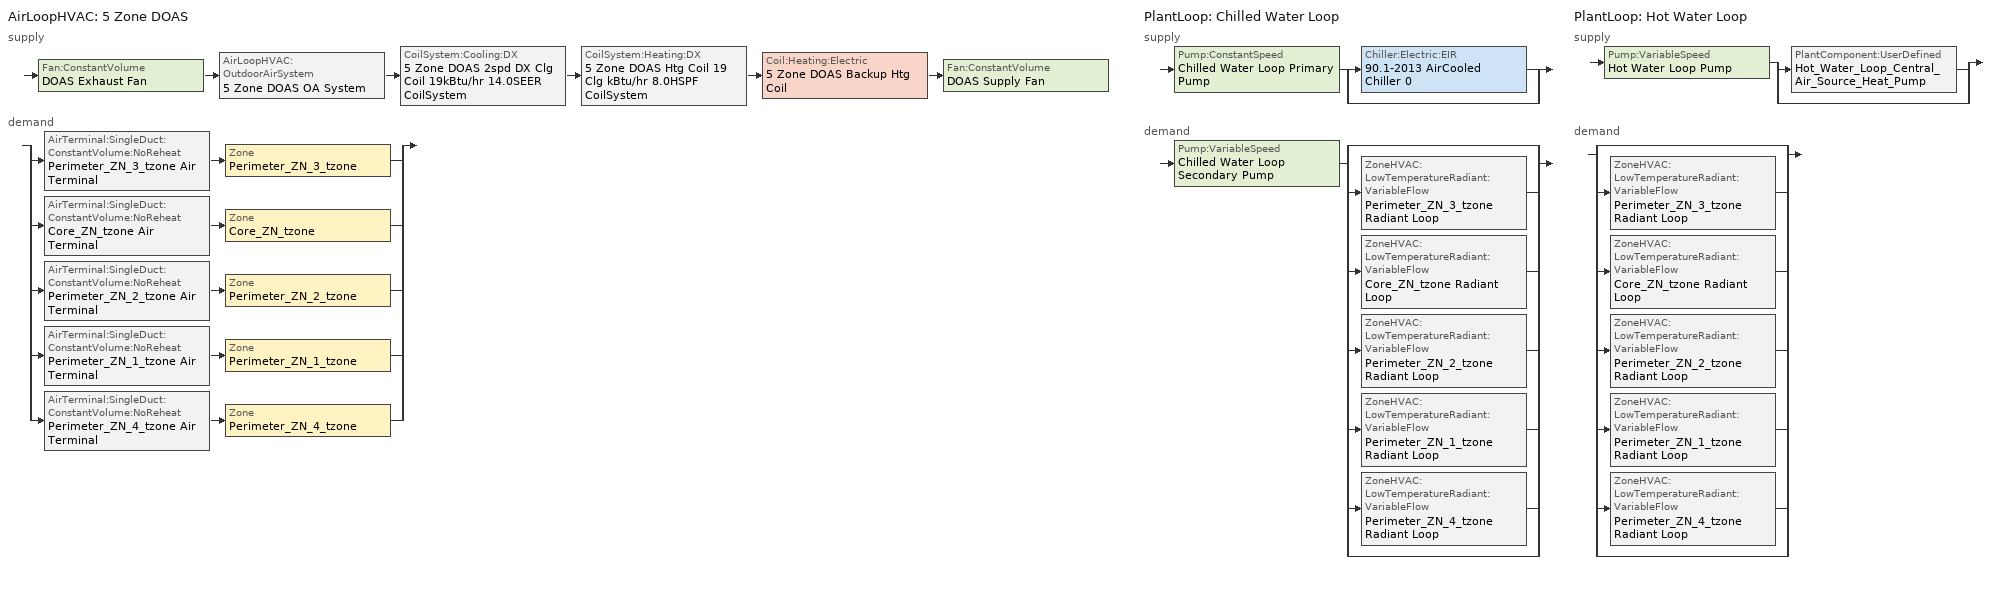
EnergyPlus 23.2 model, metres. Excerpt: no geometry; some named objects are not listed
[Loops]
AirLoopHVAC '5 Zone DOAS'
 supply: Fan:ConstantVolume 'DOAS Exhaust Fan' > AirLoopHVAC:OutdoorAirSystem '5 Zone DOAS OA System' > CoilSystem:Cooling:DX '5 Zone DOAS 2spd DX Clg Coil 19kBtu/hr 14.0SEER CoilSystem' > CoilSystem:Heating:DX '5 Zone DOAS Htg Coil 19 Clg kBtu/hr 8.0HSPF CoilSystem' > Coil:Heating:Electric '5 Zone DOAS Backup Htg Coil' > Fan:ConstantVolume 'DOAS Supply Fan'
 demand: split
  | AirTerminal:SingleDuct:ConstantVolume:NoReheat 'Perimeter_ZN_3_tzone Air Terminal' > Zone 'Perimeter_ZN_3_tzone'
  | AirTerminal:SingleDuct:ConstantVolume:NoReheat 'Core_ZN_tzone Air Terminal' > Zone 'Core_ZN_tzone'
  | AirTerminal:SingleDuct:ConstantVolume:NoReheat 'Perimeter_ZN_2_tzone Air Terminal' > Zone 'Perimeter_ZN_2_tzone'
  | AirTerminal:SingleDuct:ConstantVolume:NoReheat 'Perimeter_ZN_1_tzone Air Terminal' > Zone 'Perimeter_ZN_1_tzone'
  | AirTerminal:SingleDuct:ConstantVolume:NoReheat 'Perimeter_ZN_4_tzone Air Terminal' > Zone 'Perimeter_ZN_4_tzone'
PlantLoop 'Chilled Water Loop'
 supply: Pump:ConstantSpeed 'Chilled Water Loop Primary Pump' > split
  | Chiller:Electric:EIR '90.1-2013 AirCooled   Chiller 0'
  | bypass
 demand: Pump:VariableSpeed 'Chilled Water Loop Secondary Pump' > split
  | bypass
  | ZoneHVAC:LowTemperatureRadiant:VariableFlow 'Perimeter_ZN_3_tzone Radiant Loop'
  | ZoneHVAC:LowTemperatureRadiant:VariableFlow 'Core_ZN_tzone Radiant Loop'
  | ZoneHVAC:LowTemperatureRadiant:VariableFlow 'Perimeter_ZN_2_tzone Radiant Loop'
  | ZoneHVAC:LowTemperatureRadiant:VariableFlow 'Perimeter_ZN_1_tzone Radiant Loop'
  | ZoneHVAC:LowTemperatureRadiant:VariableFlow 'Perimeter_ZN_4_tzone Radiant Loop'
  | bypass
PlantLoop 'Hot Water Loop'
 supply: Pump:VariableSpeed 'Hot Water Loop Pump' > split
  | PlantComponent:UserDefined 'Hot_Water_Loop_Central_Air_Source_Heat_Pump'
  | bypass
 demand: split
  | bypass
  | ZoneHVAC:LowTemperatureRadiant:VariableFlow 'Perimeter_ZN_3_tzone Radiant Loop'
  | ZoneHVAC:LowTemperatureRadiant:VariableFlow 'Core_ZN_tzone Radiant Loop'
  | ZoneHVAC:LowTemperatureRadiant:VariableFlow 'Perimeter_ZN_2_tzone Radiant Loop'
  | ZoneHVAC:LowTemperatureRadiant:VariableFlow 'Perimeter_ZN_1_tzone Radiant Loop'
  | ZoneHVAC:LowTemperatureRadiant:VariableFlow 'Perimeter_ZN_4_tzone Radiant Loop'
  | bypass
[ZoneControl:Thermostat] Temperature Difference Between Cutout And Setpoint {deltaC}=0
Name | Zone or ZoneList | Control Type Schedule | Control 1
Core_ZN_tzone Thermostat | Core_ZN_tzone | Core_ZN_tzone Thermostat Schedule | Thermostat Setpoint Dual Setpoint 2
Perimeter_ZN_1_tzone Thermostat | Perimeter_ZN_1_tzone | Perimeter_ZN_1_tzone Thermostat Schedule | Thermostat Setpoint Dual Setpoint 3
Perimeter_ZN_2_tzone Thermostat | Perimeter_ZN_2_tzone | Perimeter_ZN_2_tzone Thermostat Schedule | Thermostat Setpoint Dual Setpoint 4
Perimeter_ZN_3_tzone Thermostat | Perimeter_ZN_3_tzone | Perimeter_ZN_3_tzone Thermostat Schedule | Thermostat Setpoint Dual Setpoint 1
Perimeter_ZN_4_tzone Thermostat | Perimeter_ZN_4_tzone | Perimeter_ZN_4_tzone Thermostat Schedule | Thermostat Setpoint Dual Setpoint 5
[ThermostatSetpoint:DualSetpoint] Heating Setpoint Temperature Schedule=Radiant System Heating Setpoint; Cooling Setpoint Temperature Schedule=Radiant System Cooling Setpoint
Thermostat Setpoint Dual Setpoint 2; Thermostat Setpoint Dual Setpoint 3; Thermostat Setpoint Dual Setpoint 4; Thermostat Setpoint Dual Setpoint 1; Thermostat Setpoint Dual Setpoint 5
[ZoneHVAC:LowTemperatureRadiant:VariableFlow] Availability Schedule=Radiant System Availability Schedule; Hydronic Tubing Length {m}=Autosize; Heating Design Capacity {W}=Autosize; Maximum Hot Water Flow {m3/s}=Autosize; Cooling Design Capacity {W}=Autosize; Maximum Cold Water Flow {m3/s}=Autosize; Number of Circuits=CalculateFromCircuitLength; Circuit Length {m}=106.7
Name | Design Object | Zone | Surface Name or Radiant Surface Group
Core_ZN_tzone Radiant Loop | Core_ZN_tzone Radiant Loop Design | Core_ZN_tzone | Core_ZN_tzone Radiant LoopCeilings
Perimeter_ZN_1_tzone Radiant Loop | Perimeter_ZN_1_tzone Radiant Loop Design | Perimeter_ZN_1_tzone | Perimeter_ZN_1_tzone Radiant LoopCeilings
Perimeter_ZN_2_tzone Radiant Loop | Perimeter_ZN_2_tzone Radiant Loop Design | Perimeter_ZN_2_tzone | Perimeter_ZN_2_tzone Radiant LoopCeilings
Perimeter_ZN_3_tzone Radiant Loop | Perimeter_ZN_3_tzone Radiant Loop Design | Perimeter_ZN_3_tzone | Perimeter_ZN_3_tzone Radiant LoopCeilings
Perimeter_ZN_4_tzone Radiant Loop | Perimeter_ZN_4_tzone Radiant Loop Design | Perimeter_ZN_4_tzone | Perimeter_ZN_4_tzone Radiant LoopCeilings
[ZoneHVAC:LowTemperatureRadiant:VariableFlow:Design] Fluid to Radiant Surface Heat Transfer Model=ConvectionOnly; Hydronic Tubing Inside Diameter {m}=0.015875; Hydronic Tubing Outside Diameter {m}=0.016; Hydronic Tubing Conductivity {W/m-K}=0.35; Temperature Control Type=SurfaceFaceTemperature; Setpoint Control Type=ZeroFlowPower; Heating Design Capacity Method=HeatingDesignCapacity; Heating Design Capacity Per Floor Area {W/m2}=0; Fraction of Autosized Heating Design Capacity=1; Heating Control Throttling Range {deltaC}=0.5; Cooling Design Capacity Method=CoolingDesignCapacity; Cooling Design Capacity Per Floor Area {W/m2}=0; Fraction of Autosized Cooling Design Capacity=1; Cooling Control Throttling Range {deltaC}=0.5; Condensation Control Type=SimpleOff; Condensation Control Dewpoint Offset {C}=1; Changeover Delay Time Period Schedule=Radiant System Switchover
Name | Heating Control Temperature Schedule | Cooling Control Temperature Schedule
Core_ZN_tzone Radiant Loop Design | ems_Core_ZN_tzone_Sch_Radiant_HtgSetP | ems_Core_ZN_tzone_Sch_Radiant_ClgSetP
Perimeter_ZN_1_tzone Radiant Loop Design | ems_Perimeter_ZN_1_tzone_Sch_Radiant_HtgSetP | ems_Perimeter_ZN_1_tzone_Sch_Radiant_ClgSetP
Perimeter_ZN_2_tzone Radiant Loop Design | ems_Perimeter_ZN_2_tzone_Sch_Radiant_HtgSetP | ems_Perimeter_ZN_2_tzone_Sch_Radiant_ClgSetP
Perimeter_ZN_3_tzone Radiant Loop Design | ems_Perimeter_ZN_3_tzone_Sch_Radiant_HtgSetP | ems_Perimeter_ZN_3_tzone_Sch_Radiant_ClgSetP
Perimeter_ZN_4_tzone Radiant Loop Design | ems_Perimeter_ZN_4_tzone_Sch_Radiant_HtgSetP | ems_Perimeter_ZN_4_tzone_Sch_Radiant_ClgSetP
[ZoneHVAC:LowTemperatureRadiant:SurfaceGroup] Flow Fraction for Surface 1=1
Name | Surface Name 1
Core_ZN_tzone Radiant LoopCeilings | Core_ZN_envelope_3
Perimeter_ZN_1_tzone Radiant LoopCeilings | Perimeter_ZN_1_envelope_3
Perimeter_ZN_2_tzone Radiant LoopCeilings | Perimeter_ZN_2_envelope_4
Perimeter_ZN_3_tzone Radiant LoopCeilings | Perimeter_ZN_3_envelope_3
Perimeter_ZN_4_tzone Radiant LoopCeilings | Perimeter_ZN_4_envelope_2
[AirTerminal:SingleDuct:ConstantVolume:NoReheat] Availability Schedule=Always On Discrete; Maximum Air Flow Rate {m3/s}=AutoSize
Core_ZN_tzone Air Terminal; Perimeter_ZN_1_tzone Air Terminal; Perimeter_ZN_2_tzone Air Terminal; Perimeter_ZN_3_tzone Air Terminal; Perimeter_ZN_4_tzone Air Terminal
[Zone equipment]
Core_ZN_tzone: Core_ZN_tzone Radiant Loop, Core_ZN_tzone Air Terminal
Perimeter_ZN_1_tzone: Perimeter_ZN_1_tzone Radiant Loop, Perimeter_ZN_1_tzone Air Terminal
Perimeter_ZN_2_tzone: Perimeter_ZN_2_tzone Radiant Loop, Perimeter_ZN_2_tzone Air Terminal
Perimeter_ZN_3_tzone: Perimeter_ZN_3_tzone Radiant Loop, Perimeter_ZN_3_tzone Air Terminal
Perimeter_ZN_4_tzone: Perimeter_ZN_4_tzone Radiant Loop, Perimeter_ZN_4_tzone Air Terminal
[Sizing:Zone] Zone Cooling Design Supply Air Temperature Input Method=SupplyAirTemperature; Zone Cooling Design Supply Air Temperature {C}=14; Zone Cooling Design Supply Air Temperature Difference {deltaC}=11.11; Zone Heating Design Supply Air Temperature Input Method=SupplyAirTemperature; Zone Heating Design Supply Air Temperature {C}=40; Zone Heating Design Supply Air Temperature Difference {deltaC}=11.11; Zone Cooling Design Supply Air Humidity Ratio {kgWater/kgDryAir}=0.0085; Zone Heating Design Supply Air Humidity Ratio {kgWater/kgDryAir}=0.008; Cooling Design Air Flow Method=DesignDay; Cooling Design Air Flow Rate {m3/s}=0; Cooling Minimum Air Flow per Zone Floor Area {m3/s-m2}=0.000762; Cooling Minimum Air Flow {m3/s}=0; Cooling Minimum Air Flow Fraction=0; Heating Design Air Flow Method=DesignDay; Heating Design Air Flow Rate {m3/s}=0; Heating Maximum Air Flow per Zone Floor Area {m3/s-m2}=0.002032; Heating Maximum Air Flow {m3/s}=0.141576; Heating Maximum Air Flow Fraction=0.3; Account for Dedicated Outdoor Air System=Yes; Dedicated Outdoor Air System Control Strategy=NeutralSupplyAir; Dedicated Outdoor Air Low Setpoint Temperature for Design {C}=15.5556; Dedicated Outdoor Air High Setpoint Temperature for Design {C}=21.1111; Zone Load Sizing Method=Sensible Load Only No Latent Load; Zone Latent Cooling Design Supply Air Humidity Ratio Input Method=HumidityRatioDifference; Zone Cooling Design Supply Air Humidity Ratio Difference {kgWater/kgDryAir}=0.005; Zone Latent Heating Design Supply Air Humidity Ratio Input Method=HumidityRatioDifference; Zone Humidification Design Supply Air Humidity Ratio Difference {kgWater/kgDryAir}=0.005
Name | Design Specification Outdoor Air Object
Core_ZN_tzone | Core_ZN_tzone DSOA Space List
Perimeter_ZN_1_tzone | Perimeter_ZN_1_tzone DSOA Space List
Perimeter_ZN_2_tzone | Perimeter_ZN_2_tzone DSOA Space List
Perimeter_ZN_3_tzone | Perimeter_ZN_3_tzone DSOA Space List
Perimeter_ZN_4_tzone | Perimeter_ZN_4_tzone DSOA Space List
[Controller:MechanicalVentilation]
5 Zone DOAS Mechanical Ventilation Controller: Availability Schedule=Always On Discrete; Demand Controlled Ventilation=No; System Outdoor Air Method=ZoneSum; Zone or ZoneList Name 1=Core_ZN_tzone; Design Specification Outdoor Air Object Name 1=Design Specification Outdoor Air 4; Zone or ZoneList Name 2=Perimeter_ZN_1_tzone; Design Specification Outdoor Air Object Name 2=Design Specification Outdoor Air 3; Zone or ZoneList Name 3=Perimeter_ZN_2_tzone; Design Specification Outdoor Air Object Name 3=Design Specification Outdoor Air 2; Zone or ZoneList Name 4=Perimeter_ZN_3_tzone; Design Specification Outdoor Air Object Name 4=Design Specification Outdoor Air 5; Zone or ZoneList Name 5=Perimeter_ZN_4_tzone; Design Specification Outdoor Air Object Name 5=Design Specification Outdoor Air 1
[DesignSpecification:OutdoorAir] Outdoor Air Method=Sum; Outdoor Air Flow per Person {m3/s-person}=0; Outdoor Air Flow per Zone Floor Area {m3/s-m2}=0.00043; Outdoor Air Flow per Zone {m3/s}=0; Outdoor Air Flow Air Changes per Hour {1/hr}=0
Design Specification Outdoor Air 4; Design Specification Outdoor Air 3; Design Specification Outdoor Air 2; Design Specification Outdoor Air 5; Design Specification Outdoor Air 1
[DesignSpecification:OutdoorAir:SpaceList]
Name | Space Name 1 | Space Design Specification Outdoor Air Object Name 1
Core_ZN_tzone DSOA Space List | Core_ZN | Design Specification Outdoor Air 4
Perimeter_ZN_1_tzone DSOA Space List | Perimeter_ZN_1 | Design Specification Outdoor Air 3
Perimeter_ZN_2_tzone DSOA Space List | Perimeter_ZN_2 | Design Specification Outdoor Air 2
Perimeter_ZN_3_tzone DSOA Space List | Perimeter_ZN_3 | Design Specification Outdoor Air 5
Perimeter_ZN_4_tzone DSOA Space List | Perimeter_ZN_4 | Design Specification Outdoor Air 1
[AirLoopHVAC]
5 Zone DOAS: Design Supply Air Flow Rate {m3/s}=AutoSize; Design Return Air Flow Fraction of Supply Air Flow=1
[Sizing:System]
5 Zone DOAS: Type of Load to Size On=VentilationRequirement; Design Outdoor Air Flow Rate {m3/s}=Autosize; Central Heating Maximum System Air Flow Ratio=1; Preheat Design Temperature {C}=7; Preheat Design Humidity Ratio {kgWater/kgDryAir}=0.008; Precool Design Temperature {C}=12.8; Precool Design Humidity Ratio {kgWater/kgDryAir}=0.008; Central Cooling Design Supply Air Temperature {C}=15.5556; Central Heating Design Supply Air Temperature {C}=21.1111; Type of Zone Sum to Use=Coincident; 100% Outdoor Air in Cooling=Yes; 100% Outdoor Air in Heating=Yes; Central Cooling Design Supply Air Humidity Ratio {kgWater/kgDryAir}=0.0085; Central Heating Design Supply Air Humidity Ratio {kgWater/kgDryAir}=0.008; Cooling Supply Air Flow Rate Method=DesignDay; Cooling Supply Air Flow Rate {m3/s}=0; Cooling Supply Air Flow Rate Per Floor Area {m3/s-m2}=0.00996765; Cooling Fraction of Autosized Cooling Supply Air Flow Rate=1; Cooling Supply Air Flow Rate Per Unit Cooling Capacity {m3/s-W}=3.94755e-05; Heating Supply Air Flow Rate Method=DesignDay; Heating Supply Air Flow Rate {m3/s}=0; Heating Supply Air Flow Rate Per Floor Area {m3/s-m2}=0.00996765; Heating Fraction of Autosized Heating Supply Air Flow Rate=1; Heating Fraction of Autosized Cooling Supply Air Flow Rate=1; Heating Supply Air Flow Rate Per Unit Heating Capacity {m3/s-W}=3.15882e-05; System Outdoor Air Method=ZoneSum; Zone Maximum Outdoor Air Fraction=1; Cooling Design Capacity Method=CoolingDesignCapacity; Cooling Design Capacity {W}=Autosize; Cooling Design Capacity Per Floor Area {W/m2}=234.7; Fraction of Autosized Cooling Design Capacity=1; Heating Design Capacity Method=HeatingDesignCapacity; Heating Design Capacity {W}=Autosize; Heating Design Capacity Per Floor Area {W/m2}=157; Fraction of Autosized Heating Design Capacity=1; Central Cooling Capacity Control Method=OnOff; Occupant Diversity=Autosize
[Fan:ConstantVolume] Availability Schedule=5 Zone DOAS Occ Sch; Fan Total Efficiency=0.55575; Maximum Flow Rate {m3/s}=AutoSize; Motor Efficiency=0.855; Motor In Airstream Fraction=1
Name | Pressure Rise {Pa}
DOAS Exhaust Fan | 373.633
DOAS Supply Fan | 622.722
[SetpointManager:MixedAir] Control Variable=Temperature
Name | Setpoint Node or NodeList
DOAS Exhaust Fan Outlet Air Node OS Default SPM | DOAS Exhaust Fan Outlet Air Node
5 Zone DOAS Mixed Air Node OS Default SPM | 5 Zone DOAS Mixed Air Node
5 Zone DOAS 2spd DX Clg Coil Outlet Air Node OS Default SPM | 5 Zone DOAS 2spd DX Clg Coil Outlet Air Node
5 Zone DOAS Htg Coil Outlet Air Node OS Default SPM | 5 Zone DOAS Htg Coil Outlet Air Node
[Controller:OutdoorAir]
5 Zone DOAS Outdoor Air Controller: Minimum Outdoor Air Flow Rate {m3/s}=Autosize; Maximum Outdoor Air Flow Rate {m3/s}=Autosize; Economizer Control Type=NoEconomizer; Economizer Control Action Type=ModulateFlow; Lockout Type=LockoutWithHeating; Minimum Limit Type=FixedMinimum; Minimum Outdoor Air Schedule=Always On Discrete; Minimum Fraction of Outdoor Air Schedule=Always On Discrete; Mechanical Ventilation Controller=5 Zone DOAS Mechanical Ventilation Controller; High Humidity Control=No; Control High Indoor Humidity Based on Outdoor Humidity Ratio=Yes; Heat Recovery Bypass Control Type=BypassWhenWithinEconomizerLimits; Economizer Operation Staging=InterlockedWithMechanicalCooling
[HeatExchanger:AirToAir:SensibleAndLatent]
5 Zone DOAS ERV: Availability Schedule=Always On Discrete; Nominal Supply Air Flow Rate {m3/s}=Autosize; Sensible Effectiveness at 100% Heating Air Flow=0.5; Latent Effectiveness at 100% Heating Air Flow=0.5; Sensible Effectiveness at 75% Heating Air Flow=0.5; Latent Effectiveness at 75% Heating Air Flow=0.5; Sensible Effectiveness at 100% Cooling Air Flow=0.5; Latent Effectiveness at 100% Cooling Air Flow=0.5; Sensible Effectiveness at 75% Cooling Air Flow=0.5; Latent Effectiveness at 75% Cooling Air Flow=0.5; Nominal Electric Power {W}=207.705; Supply Air Outlet Temperature Control=Yes; Heat Exchanger Type=Rotary; Frost Control Type=ExhaustOnly; Threshold Temperature {C}=-23.3; Initial Defrost Time Fraction=0.167; Rate of Defrost Time Fraction Increase {1/K}=1.44; Economizer Lockout=Yes
[SetpointManager:OutdoorAirPretreat]
Setpoint Manager Outdoor Air Pretreat 1: Control Variable=Temperature; Minimum Setpoint Temperature {C}=-99; Maximum Setpoint Temperature {C}=99; Minimum Setpoint Humidity Ratio {kgWater/kgDryAir}=1e-05; Maximum Setpoint Humidity Ratio {kgWater/kgDryAir}=1
[CoilSystem:Cooling:DX]
5 Zone DOAS 2spd DX Clg Coil 19kBtu/hr 14.0SEER CoilSystem: Availability Schedule=Always On Discrete; Cooling Coil=5 Zone DOAS 2spd DX Clg Coil 19kBtu/hr 14.0SEER
[Coil:Cooling:DX:TwoSpeed]
5 Zone DOAS 2spd DX Clg Coil 19kBtu/hr 14.0SEER: Availability Schedule=Always On Discrete; High Speed Gross Rated Total Cooling Capacity {W}=Autosize; High Speed Rated Sensible Heat Ratio=Autosize; High Speed Gross Rated Cooling COP {W/W}=4.11713; High Speed Rated Air Flow Rate {m3/s}=Autosize; High Speed Rated Evaporator Fan Power Per Volume Flow Rate 2017 {W/(m3/s)}=773.3; High Speed Rated Evaporator Fan Power Per Volume Flow Rate 2023 {W/(m3/s)}=934.4; Unit Internal Static Air Pressure {Pa}=773.3; Total Cooling Capacity Function of Temperature Curve=HPACCoolCapFT; Total Cooling Capacity Function of Flow Fraction Curve=HPACCoolCapFFF; Energy Input Ratio Function of Temperature Curve=HPACCOOLEIRFT; Energy Input Ratio Function of Flow Fraction Curve=HPACCOOLEIRFFF; Part Load Fraction Correlation Curve=HPACCOOLPLFFPLR; Low Speed Gross Rated Total Cooling Capacity {W}=Autosize; Low Speed Gross Rated Sensible Heat Ratio=0.69; Low Speed Gross Rated Cooling COP {W/W}=4.11713; Low Speed Rated Air Flow Rate {m3/s}=Autosize; Low Speed Rated Evaporator Fan Power Per Volume Flow Rate 2017 {W/(m3/s)}=773.3; Low Speed Rated Evaporator Fan Power Per Volume Flow Rate 2023 {W/(m3/s)}=934.4; Low Speed Total Cooling Capacity Function of Temperature Curve=HPACCoolCapFT; Low Speed Energy Input Ratio Function of Temperature Curve=HPACCOOLEIRFT; Condenser Type=AirCooled; Minimum Outdoor Dry-Bulb Temperature for Compressor Operation {C}=-25; High Speed Evaporative Condenser Effectiveness=0.9; High Speed Evaporative Condenser Air Flow Rate {m3/s}=Autosize; High Speed Evaporative Condenser Pump Rated Power Consumption {W}=Autosize; Low Speed Evaporative Condenser Effectiveness=0.9; Low Speed Evaporative Condenser Air Flow Rate {m3/s}=Autosize; Low Speed Evaporative Condenser Pump Rated Power Consumption {W}=Autosize; Basin Heater Capacity {W/K}=0; Basin Heater Setpoint Temperature {C}=2
[CoilSystem:Heating:DX]
5 Zone DOAS Htg Coil 19 Clg kBtu/hr 8.0HSPF CoilSystem: Availability Schedule=Always On Discrete; Heating Coil=5 Zone DOAS Htg Coil 19 Clg kBtu/hr 8.0HSPF
[Coil:Heating:DX:SingleSpeed]
5 Zone DOAS Htg Coil 19 Clg kBtu/hr 8.0HSPF: Availability Schedule=Always On Discrete; Gross Rated Heating Capacity {W}=Autosize; Gross Rated Heating COP {W/W}=3.3592; Rated Air Flow Rate {m3/s}=Autosize; Rated Supply Fan Power Per Volume Flow Rate 2017 {W/(m3/s)}=773.3; Rated Supply Fan Power Per Volume Flow Rate 2023 {W/(m3/s)}=934.4; Heating Capacity Function of Temperature Curve=HPACHeatCapFT; Heating Capacity Function of Flow Fraction Curve=HPACHeatCapFFF; Energy Input Ratio Function of Temperature Curve=HPACHeatEIRFT; Energy Input Ratio Function of Flow Fraction Curve=HPACHeatEIRFFF; Part Load Fraction Correlation Curve=HPACCOOLPLFFPLR; Defrost Energy Input Ratio Function of Temperature Curve=5 Zone DOAS Htg Coil Defrost EIR Func of Temp Curve; Minimum Outdoor Dry-Bulb Temperature for Compressor Operation {C}=-8; Maximum Outdoor Dry-Bulb Temperature for Defrost Operation {C}=5; Crankcase Heater Capacity {W}=0; Maximum Outdoor Dry-Bulb Temperature for Crankcase Heater Operation {C}=10; Defrost Strategy=ReverseCycle; Defrost Control=OnDemand; Defrost Time Period Fraction=0.166667; Resistive Defrost Heater Capacity {W}=2000
[Coil:Heating:Electric]
5 Zone DOAS Backup Htg Coil: Availability Schedule=Always On Discrete; Efficiency=1; Nominal Capacity {W}=Autosize
[PlantLoop] Fluid Type=Water; Maximum Loop Flow Rate {m3/s}=Autosize; Minimum Loop Flow Rate {m3/s}=0; Plant Loop Volume {m3}=Autocalculate; Load Distribution Scheme=Optimal; Plant Loop Demand Calculation Scheme=SingleSetpoint
Name | Plant Equipment Operation Scheme | Maximum Loop Temperature {C} | Minimum Loop Temperature {C} | Common Pipe Simulation
Chilled Water Loop | Chilled Water Loop Operation Schemes | 40 | 1 | CommonPipe
Hot Water Loop | Hot Water Loop Operation Schemes | 100 | 10 | None
[Sizing:Plant] Sizing Option=NonCoincident; Zone Timesteps in Averaging Window=1; Coincident Sizing Factor Mode=None
Name | Loop Type | Design Loop Exit Temperature {C} | Loop Design Temperature Difference {deltaC}
Chilled Water Loop | Cooling | 12.7778 | 2.77778
Hot Water Loop | Heating | 37.7778 | 5.55556
[Pump:ConstantSpeed]
Chilled Water Loop Primary Pump: Design Flow Rate {m3/s}=Autosize; Design Pump Head {Pa}=44836; Design Power Consumption {W}=Autosize; Motor Efficiency=0.855; Fraction of Motor Inefficiencies to Fluid Stream=0; Pump Control Type=Intermittent; Design Power Sizing Method=PowerPerFlowPerPressure; Design Electric Power per Unit Flow Rate {W/(m3/s)}=348701.1; Design Shaft Power per Unit Flow Rate per Unit Head {W-s/m3-Pa}=1.28205
[Chiller:Electric:EIR]
90.1-2013 AirCooled   Chiller 0: Reference Capacity {W}=Autosize; Reference COP {W/W}=2.96044; Reference Leaving Chilled Water Temperature {C}=12.7778; Reference Entering Condenser Fluid Temperature {C}=35; Reference Chilled Water Flow Rate {m3/s}=Autosize; Reference Condenser Fluid Flow Rate {m3/s}=Autosize; Cooling Capacity Function of Temperature Curve=Curve Biquadratic 1; Electric Input to Cooling Output Ratio Function of Temperature Curve=Curve Biquadratic 2; Electric Input to Cooling Output Ratio Function of Part Load Ratio Curve=Curve Quadratic 2; Minimum Part Load Ratio=0.15; Maximum Part Load Ratio=1; Optimum Part Load Ratio=1; Minimum Unloading Ratio=0.25; Condenser Type=AirCooled; Condenser Fan Power Ratio {W/W}=0; Fraction of Compressor Electric Consumption Rejected by Condenser=1; Leaving Chilled Water Lower Temperature Limit {C}=2.22222; Chiller Flow Mode=ConstantFlow; Sizing Factor=1; Basin Heater Capacity {W/K}=0; Basin Heater Setpoint Temperature {C}=10; Condenser Heat Recovery Relative Capacity Fraction=1
[SetpointManager:Scheduled] Control Variable=Temperature
Name | Schedule | Setpoint Node or NodeList
Chilled Water Loop Setpoint Manager | Chilled Water Loop Temp - 55F | Chilled Water Loop Supply Outlet Node
Hot Water Loop Setpoint Manager | Hot Water Loop Temp - 100F | Hot Water Loop Supply Outlet Node
[Pump:VariableSpeed] Design Maximum Flow Rate {m3/s}=Autosize; Design Power Consumption {W}=Autosize; Fraction of Motor Inefficiencies to Fluid Stream=0; Coefficient 1 of the Part Load Performance Curve=0; Design Minimum Flow Rate {m3/s}=0; Pump Control Type=Intermittent; Skin Loss Radiative Fraction=0.5; Design Power Sizing Method=PowerPerFlowPerPressure; Design Electric Power per Unit Flow Rate {W/(m3/s)}=348701.1; Design Shaft Power per Unit Flow Rate per Unit Head {W/((m3/s)-Pa)}=1.28205; Design Minimum Flow Rate Fraction=0
Name | Design Pump Head {Pa} | Motor Efficiency | Coefficient 2 of the Part Load Performance Curve | Coefficient 3 of the Part Load Performance Curve | Coefficient 4 of the Part Load Performance Curve
Chilled Water Loop Secondary Pump | 134508 | 0.855 | 0.0205 | 0.4101 | 0.5753
Hot Water Loop Pump | 179344 | 1 | 1 | 0 | 0
[PlantEquipmentOperationSchemes] Control Scheme Schedule Name 1=Always On Discrete
Name | Control Scheme Object Type 1 | Control Scheme Name 1
Chilled Water Loop Operation Schemes | PlantEquipmentOperation:CoolingLoad | Chilled Water Loop Cooling Operation Scheme
Hot Water Loop Operation Schemes | PlantEquipmentOperation:HeatingLoad | Plant Equipment Operation Heating Load 1
[PlantEquipmentOperation:CoolingLoad]
Chilled Water Loop Cooling Operation Scheme: Load Range Lower Limit 1 {W}=0; Load Range Upper Limit 1 {W}=1000000000; Range Equipment List Name 1=Chilled Water Loop Cooling Equipment List
[PlantEquipmentList]
Chilled Water Loop Cooling Equipment List: Chiller:Electric:EIR, 90.1-2013 AirCooled   Chiller 0
Plant Equipment Operation Heating Load 1 equipment list 1: PlantComponent:UserDefined, Hot_Water_Loop_Central_Air_Source_Heat_Pump
[PlantComponent:UserDefined]
Hot_Water_Loop_Central_Air_Source_Heat_Pump: Number of Plant Loop Connections=1; Plant Connection 1 Loading Mode=MeetsLoadWithNominalCapacityHiOutLimit; Plant Connection 1 Loop Flow Request Mode=NeedsFlowIfLoopOn; Plant Connection 1 Initialization Program Calling Manager=Hot_Water_Loop_Central_Air_Source_Heat_Pump_Init_Pgrm_Mgr; Plant Connection 1 Simulation Program Calling Manager=Hot_Water_Loop_Central_Air_Source_Heat_Pump_Sim_Pgrm_Mgr
[EnergyManagementSystem:Actuator] Actuated Component Unique=Hot_Water_Loop_Central_Air_Source_Heat_Pump; Actuated Component Type=Plant Connection 1
Name | Actuated Component Control Type
Hot_Water_Loop_Central_Air_Source_Heat_Pump_Cap_Max_Act | Maximum Loading Capacity
Hot_Water_Loop_Central_Air_Source_Heat_Pump_Cap_Min_Act | Minimum Loading Capacity
Hot_Water_Loop_Central_Air_Source_Heat_Pump_Cap_Opt_Act | Optimal Loading Capacity
Hot_Water_Loop_Central_Air_Source_Heat_Pump_Mdot_Max_Act | Maximum Mass Flow Rate
Hot_Water_Loop_Central_Air_Source_Heat_Pump_Mdot_Min_Act | Minimum Mass Flow Rate
Hot_Water_Loop_Central_Air_Source_Heat_Pump_Mdot_Req_Act | Mass Flow Rate
Hot_Water_Loop_Central_Air_Source_Heat_Pump_Tout_Act | Outlet Temperature
Hot_Water_Loop_Central_Air_Source_Heat_Pump_Vdot_Des_Act | Design Volume Flow Rate
Hot_Water_Loop_Central_Air_Source_Heat_Pump_Tout_Max_Act | High Outlet Temperature Limit
[EnergyManagementSystem:Program]
Hot_Water_Loop_Central_Air_Source_Heat_Pump_Init_Pgrm: SET Loop_Exit_Temp = 37.7777777777778; SET Loop_Delta_Temp = 5.55555555555556; SET Cp = @CPHW Loop_Exit_Temp; SET rho = @RhoH2O Loop_Exit_Temp; SET Hot_Water_Loop_Central_Air_Source_Heat_Pump_Vdot_Des_Act = Hot_Water_Loop_Central_Air_Source_Heat_Pump_Vdot_Des_Int_Var; SET Hot_Water_Loop_Central_Air_Source_Heat_Pump_Mdot_Min_Act = 0; SET Mdot_Max = Hot_Water_Loop_Central_Air_Source_Heat_Pump_Vdot_Des_Int_Var * rho; SET Hot_Water_Loop_Central_Air_Source_Heat_Pump_Mdot_Max_Act = Mdot_Max; SET Cap = Mdot_Max * Cp * Loop_Delta_Temp; SET Hot_Water_Loop_Central_Air_Source_Heat_Pump_Cap_Min_Act = 0; SET Hot_Water_Loop_Central_Air_Source_Heat_Pump_Cap_Max_Act = Cap; SET Hot_Water_Loop_Central_Air_Source_Heat_Pump_Cap_Opt_Act = 1 * Cap
Hot_Water_Loop_Central_Air_Source_Heat_Pump_Sim_Pgrm: SET tmp = Hot_Water_Loop_Central_Air_Source_Heat_Pump_Load_Int_Var; SET tmp = Hot_Water_Loop_Central_Air_Source_Heat_Pump_Tin_Int_Var; SET tmp = Hot_Water_Loop_Central_Air_Source_Heat_Pump_Mdot_Int_Var; SET Hot_Water_Loop_Central_Air_Source_Heat_Pump_Tout_Max_Act = 75.0; IF Hot_Water_Loop_Central_Air_Source_Heat_Pump_Load_Int_Var == 0; SET Hot_Water_Loop_Central_Air_Source_Heat_Pump_Tout_Act = Hot_Water_Loop_Central_Air_Source_Heat_Pump_Tin_Int_Var; SET Hot_Water_Loop_Central_Air_Source_Heat_Pump_Mdot_Req_Act = 0; SET Elec = 0; RETURN; ENDIF; IF Hot_Water_Loop_Central_Air_Source_Heat_Pump_Load_Int_Var >= Hot_Water_Loop_Central_Air_Source_Heat_Pump_Cap_Max_Act; SET Qdot = Hot_Water_Loop_Central_Air_Source_Heat_Pump_Cap_Max_Act; SET Mdot = Hot_Water_Loop_Central_Air_Source_Heat_Pump_Mdot_Max_Act; SET Hot_Water_Loop_Central_Air_Source_Heat_Pump_Mdot_Req_Act = Mdot; SET Hot_Water_Loop_Central_Air_Source_Heat_Pump_Tout_Act = (Qdot / (Mdot * Hot_Water_Loop_Central_Air_Source_Heat_Pump_Cp_Int_Var)) + Hot_Water_Loop_Central_Air_Source_Heat_Pump_Tin_Int_Var; IF Hot_Water_Loop_Central_Air_Source_Heat_Pump_Tout_Act > Hot_Water_Loop_Central_Air_Source_Heat_Pump_Tout_Max_Act; SET Hot_Water_Loop_Central_Air_Source_Heat_Pump_Tout_Act = Hot_Water_Loop_Central_Air_Source_Heat_Pump_Tout_Max_Act; SET Qdot = Mdot * Hot_Water_Loop_Central_Air_Source_Heat_Pump_Cp_Int_Var * (Hot_Water_Loop_Central_Air_Source_Heat_Pump_Tout_Act - Hot_Water_Loop_Central_Air_Source_Heat_Pump_Tin_Int_Var); ENDIF; ELSE; SET Qdot = Hot_Water_Loop_Central_Air_Source_Heat_Pump_Load_Int_Var; SET Hot_Water_Loop_Central_Air_Source_Heat_Pump_Tout_Act = Hot_Water_Loop_Central_Air_Source_Heat_Pump_Setpt_Mgr_Temp_Sen; SET Mdot = Qdot / (Hot_Water_Loop_Central_Air_Source_Heat_Pump_Cp_Int_Var * (Hot_Water_Loop_Central_Air_Source_Heat_Pump_Tout_Act - Hot_Water_Loop_Central_Air_Source_Heat_Pump_Tin_Int_Var)); SET Hot_Water_Loop_Central_Air_Source_Heat_Pump_Mdot_Req_Act = Mdot; ENDIF; SET Tdb = Hot_Water_Loop_Central_Air_Source_Heat_Pump_OA_DBT_Sen; SET COP = @CurveValue Energy_Management_System_Curve_Or_Table_Index_Variable_1 Tdb; SET EIR = 1 / COP; SET Pwr = Qdot * EIR; SET Elec = Pwr * SystemTimestep * 3600
[EnergyManagementSystem:ProgramCallingManager]
Hot_Water_Loop_Central_Air_Source_Heat_Pump_Init_Pgrm_Mgr: UserDefinedComponentModel; Hot_Water_Loop_Central_Air_Source_Heat_Pump_Init_Pgrm
Hot_Water_Loop_Central_Air_Source_Heat_Pump_Sim_Pgrm_Mgr: UserDefinedComponentModel; Hot_Water_Loop_Central_Air_Source_Heat_Pump_Sim_Pgrm
[PlantEquipmentOperation:HeatingLoad]
Plant Equipment Operation Heating Load 1: Load Range Lower Limit 1 {W}=0; Load Range Upper Limit 1 {W}=1000000000; Range Equipment List Name 1=Plant Equipment Operation Heating Load 1 equipment list 1
[EnergyManagementSystem:InternalVariable]
Name | Internal Data Index Key | Internal Data Type
Hot_Water_Loop_Central_Air_Source_Heat_Pump_Cp_Int_Var | Hot_Water_Loop_Central_Air_Source_Heat_Pump | Inlet Specific Heat for Plant Connection 1
Hot_Water_Loop_Central_Air_Source_Heat_Pump_Load_Int_Var | Hot_Water_Loop_Central_Air_Source_Heat_Pump | Load Request for Plant Connection 1
Hot_Water_Loop_Central_Air_Source_Heat_Pump_Mdot_Int_Var | Hot_Water_Loop_Central_Air_Source_Heat_Pump | Inlet Mass Flow Rate for Plant Connection 1
Hot_Water_Loop_Central_Air_Source_Heat_Pump_rho_Int_Var | Hot_Water_Loop_Central_Air_Source_Heat_Pump | Inlet Density for Plant Connection 1
Hot_Water_Loop_Central_Air_Source_Heat_Pump_Tin_Int_Var | Hot_Water_Loop_Central_Air_Source_Heat_Pump | Inlet Temperature for Plant Connection 1
Hot_Water_Loop_Central_Air_Source_Heat_Pump_Vdot_Des_Int_Var | Hot Water Loop | Plant Design Volume Flow Rate
[EnergyManagementSystem:Sensor]
Name | Output:Variable or Output:Meter Index Key | Output:Variable or Output:Meter
ems_Core_ZN_tzone_ctrl_temperature | Core_ZN_tzone | Zone Air Temperature
ems_Core_ZN_tzone_rad_cool_operation | Core_ZN_tzone Radiant Loop Cooling Coil Inlet Water Node | System Node Mass Flow Rate
ems_Core_ZN_tzone_rad_heat_operation | Core_ZN_tzone Radiant Loop Heating Coil Inlet Water Node | System Node Mass Flow Rate
ems_Perimeter_ZN_1_tzone_ctrl_temperature | Perimeter_ZN_1_tzone | Zone Air Temperature
ems_Perimeter_ZN_1_tzone_rad_cool_operation | Perimeter_ZN_1_tzone Radiant Loop Cooling Coil Inlet Water Node | System Node Mass Flow Rate
ems_Perimeter_ZN_1_tzone_rad_heat_operation | Perimeter_ZN_1_tzone Radiant Loop Heating Coil Inlet Water Node | System Node Mass Flow Rate
ems_Perimeter_ZN_2_tzone_ctrl_temperature | Perimeter_ZN_2_tzone | Zone Air Temperature
ems_Perimeter_ZN_2_tzone_rad_cool_operation | Perimeter_ZN_2_tzone Radiant Loop Cooling Coil Inlet Water Node | System Node Mass Flow Rate
ems_Perimeter_ZN_2_tzone_rad_heat_operation | Perimeter_ZN_2_tzone Radiant Loop Heating Coil Inlet Water Node | System Node Mass Flow Rate
ems_Perimeter_ZN_3_tzone_ctrl_temperature | Perimeter_ZN_3_tzone | Zone Air Temperature
ems_Perimeter_ZN_3_tzone_rad_cool_operation | Perimeter_ZN_3_tzone Radiant Loop Cooling Coil Inlet Water Node | System Node Mass Flow Rate
ems_Perimeter_ZN_3_tzone_rad_heat_operation | Perimeter_ZN_3_tzone Radiant Loop Heating Coil Inlet Water Node | System Node Mass Flow Rate
ems_Perimeter_ZN_4_tzone_ctrl_temperature | Perimeter_ZN_4_tzone | Zone Air Temperature
ems_Perimeter_ZN_4_tzone_rad_cool_operation | Perimeter_ZN_4_tzone Radiant Loop Cooling Coil Inlet Water Node | System Node Mass Flow Rate
ems_Perimeter_ZN_4_tzone_rad_heat_operation | Perimeter_ZN_4_tzone Radiant Loop Heating Coil Inlet Water Node | System Node Mass Flow Rate
[EnergyManagementSystem:MeteredOutputVariable]
Hot_Water_Loop_Central_Air_Source_Heat_Pump Electricity Consumption: EMS Variable=Elec; Update Frequency=SystemTimestep; EMS Program or Subroutine=Hot_Water_Loop_Central_Air_Source_Heat_Pump_Sim_Pgrm; Resource Type=Electricity; Group Type=HVAC; End-Use Category=Heating; Units=J
[EnergyManagementSystem:TrendVariable] Number of Timesteps to be Logged=288
Name | EMS Variable
ems_Core_ZN_tzone_rad_cool_operation_trend | ems_Core_ZN_tzone_rad_cool_operation
ems_Core_ZN_tzone_rad_heat_operation_trend | ems_Core_ZN_tzone_rad_heat_operation
ems_Perimeter_ZN_1_tzone_rad_cool_operation_trend | ems_Perimeter_ZN_1_tzone_rad_cool_operation
ems_Perimeter_ZN_1_tzone_rad_heat_operation_trend | ems_Perimeter_ZN_1_tzone_rad_heat_operation
ems_Perimeter_ZN_2_tzone_rad_cool_operation_trend | ems_Perimeter_ZN_2_tzone_rad_cool_operation
ems_Perimeter_ZN_2_tzone_rad_heat_operation_trend | ems_Perimeter_ZN_2_tzone_rad_heat_operation
ems_Perimeter_ZN_3_tzone_rad_cool_operation_trend | ems_Perimeter_ZN_3_tzone_rad_cool_operation
ems_Perimeter_ZN_3_tzone_rad_heat_operation_trend | ems_Perimeter_ZN_3_tzone_rad_heat_operation
ems_Perimeter_ZN_4_tzone_rad_cool_operation_trend | ems_Perimeter_ZN_4_tzone_rad_cool_operation
ems_Perimeter_ZN_4_tzone_rad_heat_operation_trend | ems_Perimeter_ZN_4_tzone_rad_heat_operation
[Schedule:Day:Interval]
Radiant System Heating Setpoint Default; ems_Core_ZN_tzone_Sch_Radiant_HtgSetP Default; ems_Perimeter_ZN_1_tzone_Sch_Radiant_HtgSetP Default; ems_Perimeter_ZN_2_tzone_Sch_Radiant_HtgSetP Default; ems_Perimeter_ZN_3_tzone_Sch_Radiant_HtgSetP Default; ems_Perimeter_ZN_4_tzone_Sch_Radiant_HtgSetP Default: No, 24:00, 20
Radiant System Cooling Setpoint Default; ems_Core_ZN_tzone_Sch_Radiant_ClgSetP Default; ems_Perimeter_ZN_1_tzone_Sch_Radiant_ClgSetP Default; ems_Perimeter_ZN_2_tzone_Sch_Radiant_ClgSetP Default; ems_Perimeter_ZN_3_tzone_Sch_Radiant_ClgSetP Default; ems_Perimeter_ZN_4_tzone_Sch_Radiant_ClgSetP Default: No, 24:00, 26
Schedule Day 6: No, 10:00, 1, 22:00, 0, 24:00, 1
Radiant System Switchover Default: No, 24:00, 24
5 Zone DOAS Occ Sch Default: No, 09:00, 0, 17:00, 1, 24:00, 0
5 Zone DOAS Occ Sch Summer Design Day; 5 Zone DOAS Occ Sch Winter Design Day: No, 24:00, 1
5 Zone DOAS Occ Sch Sunday: No, 24:00, 0
Chilled Water Loop Temp - 55F Default: No, 24:00, 12.7778
Hot Water Loop Temp - 100F Default: No, 24:00, 37.7778
[Schedule:Week:Daily]
Radiant System Heating Setpoint Week Rule - Jan1-Dec31: Radiant System Heating Setpoint Default, Radiant System Heating Setpoint Default, Radiant System Heating Setpoint Default, Radiant System Heating Setpoint Default, Radiant System Heating Setpoint Default, Radiant System Heating Setpoint Default, Radiant System Heating Setpoint Default, Radiant System Heating Setpoint Default, Radiant System Heating Setpoint Default, Radiant System Heating Setpoint Default, Radiant System Heating Setpoint Default, Radiant System Heating Setpoint Default
Radiant System Cooling Setpoint Week Rule - Jan1-Dec31: Radiant System Cooling Setpoint Default, Radiant System Cooling Setpoint Default, Radiant System Cooling Setpoint Default, Radiant System Cooling Setpoint Default, Radiant System Cooling Setpoint Default, Radiant System Cooling Setpoint Default, Radiant System Cooling Setpoint Default, Radiant System Cooling Setpoint Default, Radiant System Cooling Setpoint Default, Radiant System Cooling Setpoint Default, Radiant System Cooling Setpoint Default, Radiant System Cooling Setpoint Default
Radiant System Availability Schedule Week Rule - Jan1-Dec31: Schedule Day 6, Schedule Day 6, Schedule Day 6, Schedule Day 6, Schedule Day 6, Schedule Day 6, Schedule Day 6, Schedule Day 6, Schedule Day 6, Schedule Day 6, Schedule Day 6, Schedule Day 6
ems_Core_ZN_tzone_Sch_Radiant_HtgSetP Week Rule - Jan1-Dec31: ems_Core_ZN_tzone_Sch_Radiant_HtgSetP Default, ems_Core_ZN_tzone_Sch_Radiant_HtgSetP Default, ems_Core_ZN_tzone_Sch_Radiant_HtgSetP Default, ems_Core_ZN_tzone_Sch_Radiant_HtgSetP Default, ems_Core_ZN_tzone_Sch_Radiant_HtgSetP Default, ems_Core_ZN_tzone_Sch_Radiant_HtgSetP Default, ems_Core_ZN_tzone_Sch_Radiant_HtgSetP Default, ems_Core_ZN_tzone_Sch_Radiant_HtgSetP Default, ems_Core_ZN_tzone_Sch_Radiant_HtgSetP Default, ems_Core_ZN_tzone_Sch_Radiant_HtgSetP Default, ems_Core_ZN_tzone_Sch_Radiant_HtgSetP Default, ems_Core_ZN_tzone_Sch_Radiant_HtgSetP Default
ems_Core_ZN_tzone_Sch_Radiant_ClgSetP Week Rule - Jan1-Dec31: ems_Core_ZN_tzone_Sch_Radiant_ClgSetP Default, ems_Core_ZN_tzone_Sch_Radiant_ClgSetP Default, ems_Core_ZN_tzone_Sch_Radiant_ClgSetP Default, ems_Core_ZN_tzone_Sch_Radiant_ClgSetP Default, ems_Core_ZN_tzone_Sch_Radiant_ClgSetP Default, ems_Core_ZN_tzone_Sch_Radiant_ClgSetP Default, ems_Core_ZN_tzone_Sch_Radiant_ClgSetP Default, ems_Core_ZN_tzone_Sch_Radiant_ClgSetP Default, ems_Core_ZN_tzone_Sch_Radiant_ClgSetP Default, ems_Core_ZN_tzone_Sch_Radiant_ClgSetP Default, ems_Core_ZN_tzone_Sch_Radiant_ClgSetP Default, ems_Core_ZN_tzone_Sch_Radiant_ClgSetP Default
Radiant System Switchover Week Rule - Jan1-Dec31: Radiant System Switchover Default, Radiant System Switchover Default, Radiant System Switchover Default, Radiant System Switchover Default, Radiant System Switchover Default, Radiant System Switchover Default, Radiant System Switchover Default, Radiant System Switchover Default, Radiant System Switchover Default, Radiant System Switchover Default, Radiant System Switchover Default, Radiant System Switchover Default
ems_Perimeter_ZN_1_tzone_Sch_Radiant_HtgSetP Week Rule - Jan1-Dec31: ems_Perimeter_ZN_1_tzone_Sch_Radiant_HtgSetP Default, ems_Perimeter_ZN_1_tzone_Sch_Radiant_HtgSetP Default, ems_Perimeter_ZN_1_tzone_Sch_Radiant_HtgSetP Default, ems_Perimeter_ZN_1_tzone_Sch_Radiant_HtgSetP Default, ems_Perimeter_ZN_1_tzone_Sch_Radiant_HtgSetP Default, ems_Perimeter_ZN_1_tzone_Sch_Radiant_HtgSetP Default, ems_Perimeter_ZN_1_tzone_Sch_Radiant_HtgSetP Default, ems_Perimeter_ZN_1_tzone_Sch_Radiant_HtgSetP Default, ems_Perimeter_ZN_1_tzone_Sch_Radiant_HtgSetP Default, ems_Perimeter_ZN_1_tzone_Sch_Radiant_HtgSetP Default, ems_Perimeter_ZN_1_tzone_Sch_Radiant_HtgSetP Default, ems_Perimeter_ZN_1_tzone_Sch_Radiant_HtgSetP Default
ems_Perimeter_ZN_1_tzone_Sch_Radiant_ClgSetP Week Rule - Jan1-Dec31: ems_Perimeter_ZN_1_tzone_Sch_Radiant_ClgSetP Default, ems_Perimeter_ZN_1_tzone_Sch_Radiant_ClgSetP Default, ems_Perimeter_ZN_1_tzone_Sch_Radiant_ClgSetP Default, ems_Perimeter_ZN_1_tzone_Sch_Radiant_ClgSetP Default, ems_Perimeter_ZN_1_tzone_Sch_Radiant_ClgSetP Default, ems_Perimeter_ZN_1_tzone_Sch_Radiant_ClgSetP Default, ems_Perimeter_ZN_1_tzone_Sch_Radiant_ClgSetP Default, ems_Perimeter_ZN_1_tzone_Sch_Radiant_ClgSetP Default, ems_Perimeter_ZN_1_tzone_Sch_Radiant_ClgSetP Default, ems_Perimeter_ZN_1_tzone_Sch_Radiant_ClgSetP Default, ems_Perimeter_ZN_1_tzone_Sch_Radiant_ClgSetP Default, ems_Perimeter_ZN_1_tzone_Sch_Radiant_ClgSetP Default
ems_Perimeter_ZN_2_tzone_Sch_Radiant_HtgSetP Week Rule - Jan1-Dec31: ems_Perimeter_ZN_2_tzone_Sch_Radiant_HtgSetP Default, ems_Perimeter_ZN_2_tzone_Sch_Radiant_HtgSetP Default, ems_Perimeter_ZN_2_tzone_Sch_Radiant_HtgSetP Default, ems_Perimeter_ZN_2_tzone_Sch_Radiant_HtgSetP Default, ems_Perimeter_ZN_2_tzone_Sch_Radiant_HtgSetP Default, ems_Perimeter_ZN_2_tzone_Sch_Radiant_HtgSetP Default, ems_Perimeter_ZN_2_tzone_Sch_Radiant_HtgSetP Default, ems_Perimeter_ZN_2_tzone_Sch_Radiant_HtgSetP Default, ems_Perimeter_ZN_2_tzone_Sch_Radiant_HtgSetP Default, ems_Perimeter_ZN_2_tzone_Sch_Radiant_HtgSetP Default, ems_Perimeter_ZN_2_tzone_Sch_Radiant_HtgSetP Default, ems_Perimeter_ZN_2_tzone_Sch_Radiant_HtgSetP Default
ems_Perimeter_ZN_2_tzone_Sch_Radiant_ClgSetP Week Rule - Jan1-Dec31: ems_Perimeter_ZN_2_tzone_Sch_Radiant_ClgSetP Default, ems_Perimeter_ZN_2_tzone_Sch_Radiant_ClgSetP Default, ems_Perimeter_ZN_2_tzone_Sch_Radiant_ClgSetP Default, ems_Perimeter_ZN_2_tzone_Sch_Radiant_ClgSetP Default, ems_Perimeter_ZN_2_tzone_Sch_Radiant_ClgSetP Default, ems_Perimeter_ZN_2_tzone_Sch_Radiant_ClgSetP Default, ems_Perimeter_ZN_2_tzone_Sch_Radiant_ClgSetP Default, ems_Perimeter_ZN_2_tzone_Sch_Radiant_ClgSetP Default, ems_Perimeter_ZN_2_tzone_Sch_Radiant_ClgSetP Default, ems_Perimeter_ZN_2_tzone_Sch_Radiant_ClgSetP Default, ems_Perimeter_ZN_2_tzone_Sch_Radiant_ClgSetP Default, ems_Perimeter_ZN_2_tzone_Sch_Radiant_ClgSetP Default
ems_Perimeter_ZN_3_tzone_Sch_Radiant_HtgSetP Week Rule - Jan1-Dec31: ems_Perimeter_ZN_3_tzone_Sch_Radiant_HtgSetP Default, ems_Perimeter_ZN_3_tzone_Sch_Radiant_HtgSetP Default, ems_Perimeter_ZN_3_tzone_Sch_Radiant_HtgSetP Default, ems_Perimeter_ZN_3_tzone_Sch_Radiant_HtgSetP Default, ems_Perimeter_ZN_3_tzone_Sch_Radiant_HtgSetP Default, ems_Perimeter_ZN_3_tzone_Sch_Radiant_HtgSetP Default, ems_Perimeter_ZN_3_tzone_Sch_Radiant_HtgSetP Default, ems_Perimeter_ZN_3_tzone_Sch_Radiant_HtgSetP Default, ems_Perimeter_ZN_3_tzone_Sch_Radiant_HtgSetP Default, ems_Perimeter_ZN_3_tzone_Sch_Radiant_HtgSetP Default, ems_Perimeter_ZN_3_tzone_Sch_Radiant_HtgSetP Default, ems_Perimeter_ZN_3_tzone_Sch_Radiant_HtgSetP Default
ems_Perimeter_ZN_3_tzone_Sch_Radiant_ClgSetP Week Rule - Jan1-Dec31: ems_Perimeter_ZN_3_tzone_Sch_Radiant_ClgSetP Default, ems_Perimeter_ZN_3_tzone_Sch_Radiant_ClgSetP Default, ems_Perimeter_ZN_3_tzone_Sch_Radiant_ClgSetP Default, ems_Perimeter_ZN_3_tzone_Sch_Radiant_ClgSetP Default, ems_Perimeter_ZN_3_tzone_Sch_Radiant_ClgSetP Default, ems_Perimeter_ZN_3_tzone_Sch_Radiant_ClgSetP Default, ems_Perimeter_ZN_3_tzone_Sch_Radiant_ClgSetP Default, ems_Perimeter_ZN_3_tzone_Sch_Radiant_ClgSetP Default, ems_Perimeter_ZN_3_tzone_Sch_Radiant_ClgSetP Default, ems_Perimeter_ZN_3_tzone_Sch_Radiant_ClgSetP Default, ems_Perimeter_ZN_3_tzone_Sch_Radiant_ClgSetP Default, ems_Perimeter_ZN_3_tzone_Sch_Radiant_ClgSetP Default
ems_Perimeter_ZN_4_tzone_Sch_Radiant_HtgSetP Week Rule - Jan1-Dec31: ems_Perimeter_ZN_4_tzone_Sch_Radiant_HtgSetP Default, ems_Perimeter_ZN_4_tzone_Sch_Radiant_HtgSetP Default, ems_Perimeter_ZN_4_tzone_Sch_Radiant_HtgSetP Default, ems_Perimeter_ZN_4_tzone_Sch_Radiant_HtgSetP Default, ems_Perimeter_ZN_4_tzone_Sch_Radiant_HtgSetP Default, ems_Perimeter_ZN_4_tzone_Sch_Radiant_HtgSetP Default, ems_Perimeter_ZN_4_tzone_Sch_Radiant_HtgSetP Default, ems_Perimeter_ZN_4_tzone_Sch_Radiant_HtgSetP Default, ems_Perimeter_ZN_4_tzone_Sch_Radiant_HtgSetP Default, ems_Perimeter_ZN_4_tzone_Sch_Radiant_HtgSetP Default, ems_Perimeter_ZN_4_tzone_Sch_Radiant_HtgSetP Default, ems_Perimeter_ZN_4_tzone_Sch_Radiant_HtgSetP Default
ems_Perimeter_ZN_4_tzone_Sch_Radiant_ClgSetP Week Rule - Jan1-Dec31: ems_Perimeter_ZN_4_tzone_Sch_Radiant_ClgSetP Default, ems_Perimeter_ZN_4_tzone_Sch_Radiant_ClgSetP Default, ems_Perimeter_ZN_4_tzone_Sch_Radiant_ClgSetP Default, ems_Perimeter_ZN_4_tzone_Sch_Radiant_ClgSetP Default, ems_Perimeter_ZN_4_tzone_Sch_Radiant_ClgSetP Default, ems_Perimeter_ZN_4_tzone_Sch_Radiant_ClgSetP Default, ems_Perimeter_ZN_4_tzone_Sch_Radiant_ClgSetP Default, ems_Perimeter_ZN_4_tzone_Sch_Radiant_ClgSetP Default, ems_Perimeter_ZN_4_tzone_Sch_Radiant_ClgSetP Default, ems_Perimeter_ZN_4_tzone_Sch_Radiant_ClgSetP Default, ems_Perimeter_ZN_4_tzone_Sch_Radiant_ClgSetP Default, ems_Perimeter_ZN_4_tzone_Sch_Radiant_ClgSetP Default
5 Zone DOAS Occ Sch Week Rule - Jan1-Dec31: 5 Zone DOAS Occ Sch Sunday, 5 Zone DOAS Occ Sch Default, 5 Zone DOAS Occ Sch Default, 5 Zone DOAS Occ Sch Default, 5 Zone DOAS Occ Sch Default, 5 Zone DOAS Occ Sch Default, 5 Zone DOAS Occ Sch Sunday, 5 Zone DOAS Occ Sch Default, 5 Zone DOAS Occ Sch Summer Design Day, 5 Zone DOAS Occ Sch Winter Design Day, 5 Zone DOAS Occ Sch Default, 5 Zone DOAS Occ Sch Default
Chilled Water Loop Temp - 55F Week Rule - Jan1-Dec31: Chilled Water Loop Temp - 55F Default, Chilled Water Loop Temp - 55F Default, Chilled Water Loop Temp - 55F Default, Chilled Water Loop Temp - 55F Default, Chilled Water Loop Temp - 55F Default, Chilled Water Loop Temp - 55F Default, Chilled Water Loop Temp - 55F Default, Chilled Water Loop Temp - 55F Default, Chilled Water Loop Temp - 55F Default, Chilled Water Loop Temp - 55F Default, Chilled Water Loop Temp - 55F Default, Chilled Water Loop Temp - 55F Default
Hot Water Loop Temp - 100F Week Rule - Jan1-Dec31: Hot Water Loop Temp - 100F Default, Hot Water Loop Temp - 100F Default, Hot Water Loop Temp - 100F Default, Hot Water Loop Temp - 100F Default, Hot Water Loop Temp - 100F Default, Hot Water Loop Temp - 100F Default, Hot Water Loop Temp - 100F Default, Hot Water Loop Temp - 100F Default, Hot Water Loop Temp - 100F Default, Hot Water Loop Temp - 100F Default, Hot Water Loop Temp - 100F Default, Hot Water Loop Temp - 100F Default
[Schedule:Year]
Radiant System Heating Setpoint: Radiant System Heating Setpoint Week Rule - Jan1-Dec31, 1, 1, 12, 31
Radiant System Cooling Setpoint: Radiant System Cooling Setpoint Week Rule - Jan1-Dec31, 1, 1, 12, 31
Radiant System Availability Schedule: Radiant System Availability Schedule Week Rule - Jan1-Dec31, 1, 1, 12, 31
ems_Core_ZN_tzone_Sch_Radiant_HtgSetP: ems_Core_ZN_tzone_Sch_Radiant_HtgSetP Week Rule - Jan1-Dec31, 1, 1, 12, 31
ems_Core_ZN_tzone_Sch_Radiant_ClgSetP: ems_Core_ZN_tzone_Sch_Radiant_ClgSetP Week Rule - Jan1-Dec31, 1, 1, 12, 31
Radiant System Switchover: Radiant System Switchover Week Rule - Jan1-Dec31, 1, 1, 12, 31
ems_Perimeter_ZN_1_tzone_Sch_Radiant_HtgSetP: ems_Perimeter_ZN_1_tzone_Sch_Radiant_HtgSetP Week Rule - Jan1-Dec31, 1, 1, 12, 31
ems_Perimeter_ZN_1_tzone_Sch_Radiant_ClgSetP: ems_Perimeter_ZN_1_tzone_Sch_Radiant_ClgSetP Week Rule - Jan1-Dec31, 1, 1, 12, 31
ems_Perimeter_ZN_2_tzone_Sch_Radiant_HtgSetP: ems_Perimeter_ZN_2_tzone_Sch_Radiant_HtgSetP Week Rule - Jan1-Dec31, 1, 1, 12, 31
ems_Perimeter_ZN_2_tzone_Sch_Radiant_ClgSetP: ems_Perimeter_ZN_2_tzone_Sch_Radiant_ClgSetP Week Rule - Jan1-Dec31, 1, 1, 12, 31
ems_Perimeter_ZN_3_tzone_Sch_Radiant_HtgSetP: ems_Perimeter_ZN_3_tzone_Sch_Radiant_HtgSetP Week Rule - Jan1-Dec31, 1, 1, 12, 31
ems_Perimeter_ZN_3_tzone_Sch_Radiant_ClgSetP: ems_Perimeter_ZN_3_tzone_Sch_Radiant_ClgSetP Week Rule - Jan1-Dec31, 1, 1, 12, 31
ems_Perimeter_ZN_4_tzone_Sch_Radiant_HtgSetP: ems_Perimeter_ZN_4_tzone_Sch_Radiant_HtgSetP Week Rule - Jan1-Dec31, 1, 1, 12, 31
ems_Perimeter_ZN_4_tzone_Sch_Radiant_ClgSetP: ems_Perimeter_ZN_4_tzone_Sch_Radiant_ClgSetP Week Rule - Jan1-Dec31, 1, 1, 12, 31
5 Zone DOAS Occ Sch: 5 Zone DOAS Occ Sch Week Rule - Jan1-Dec31, 1, 1, 12, 31
Chilled Water Loop Temp - 55F: Chilled Water Loop Temp - 55F Week Rule - Jan1-Dec31, 1, 1, 12, 31
Hot Water Loop Temp - 100F: Hot Water Loop Temp - 100F Week Rule - Jan1-Dec31, 1, 1, 12, 31
[Schedule:Compact]
Core_ZN_tzone Thermostat Schedule; Perimeter_ZN_1_tzone Thermostat Schedule; Perimeter_ZN_2_tzone Thermostat Schedule; Perimeter_ZN_3_tzone Thermostat Schedule; Perimeter_ZN_4_tzone Thermostat Schedule: Through: 12/31, For: AllDays, Until: 24:00, 4
[Schedule:Constant]
Always On Discrete: Hourly Value=1
[Curve:Biquadratic]
Name | Coefficient1 Constant | Coefficient2 x | Coefficient3 x**2 | Coefficient4 y | Coefficient5 y**2 | Coefficient6 x*y | Minimum Value of x {BasedOnField A2} | Maximum Value of x {BasedOnField A2} | Minimum Value of y {BasedOnField A3} | Maximum Value of y {BasedOnField A3}
HPACCoolCapFT | 0.766956 | 0.0107756 | -4.14703e-05 | 0.00134961 | -0.000261144 | 0.000457488 | 12.77778 | 23.88889 | 21.11111 | 46.11111
HPACCOOLEIRFT | 0.297145 | 0.0430933 | -0.000748766 | 0.00597727 | 0.000482112 | -0.000956448 | 12.77778 | 23.88889 | 21.11111 | 46.11111
5 Zone DOAS Htg Coil Defrost EIR Func of Temp Curve | 0.297145 | 0.0430933 | -0.000748766 | 0.00597727 | 0.000482112 | -0.000956448 | -23.3333 | 29.44444 | -23.3333 | 29.44444
Curve Biquadratic 1 | 1.02152 | 0.0370359 | 0.000233248 | -0.00389405 | -6.52536e-05 | -0.000268045 | 5 | 10 | 24 | 35
Curve Biquadratic 2 | 0.701769 | -0.00452016 | 0.00053311 | -0.00549821 | 0.000544579 | -0.000729032 | 5 | 10 | 24 | 35
[Curve:Quadratic]
Name | Coefficient1 Constant | Coefficient2 x | Coefficient3 x**2 | Minimum Value of x {BasedOnField A2} | Maximum Value of x {BasedOnField A2}
HPACCoolCapFFF | 0.8 | 0.2 | 0 | 0.5 | 1.5
HPACCOOLEIRFFF | 1.156 | -0.1816 | 0.0256 | 0.5 | 1.5
HPACCOOLPLFFPLR | 0.85 | 0.15 | 0 | 0 | 1
HPACHeatEIRFFF | 1.3824 | -0.4336 | 0.0512 | 0 | 1
Curve Quadratic 2 | 0.0636912 | 0.584888 | 0.352803 | 0 | 1
[Curve:Cubic]
Name | Coefficient1 Constant | Coefficient2 x | Coefficient3 x**2 | Coefficient4 x**3 | Minimum Value of x {BasedOnField A2} | Maximum Value of x {BasedOnField A2}
HPACHeatCapFT | 0.758746 | 0.027626 | 0.000148716 | 3.4992e-06 | -20 | 20
HPACHeatCapFFF | 0.84 | 0.16 | 0 | 0 | 0.5 | 1.5
HPACHeatEIRFT | 1.19248 | -0.0300438 | 0.00103745 | -2.3328e-05 | -20 | 20
